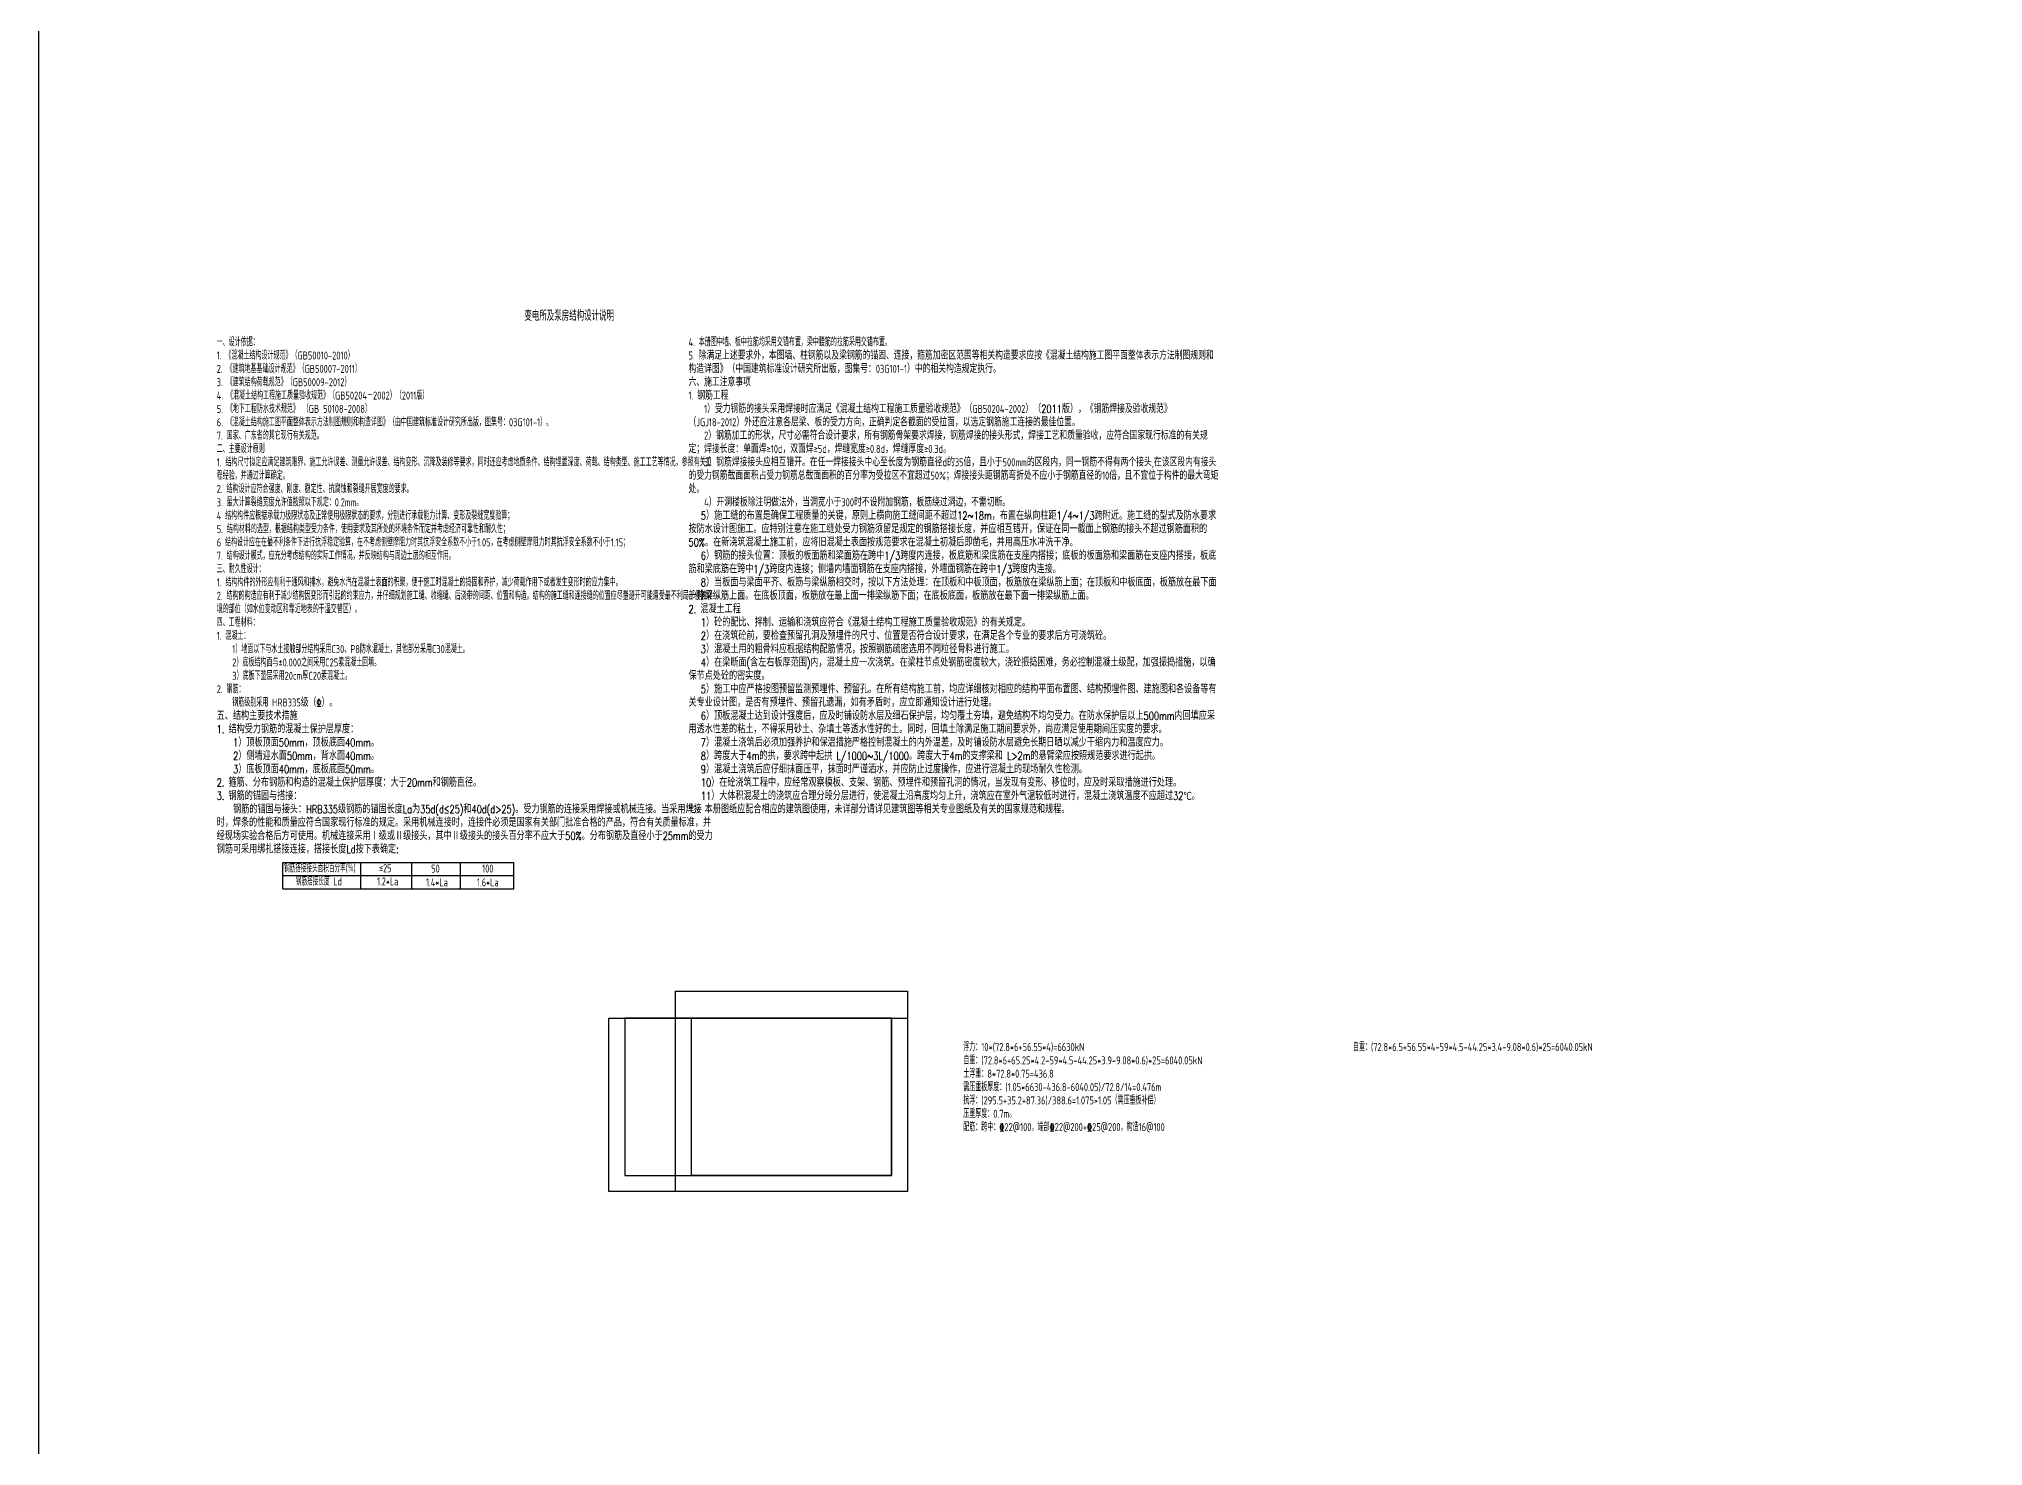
# Model space of a CAD drawing. Header units: millimetres. Extents: x -29538 to 115583, y -232866 to 15404.
# Drawn here: x -20766 to 52107, y -179341 to -126608 of the extents above; entities that cross this region are included whole.
import ezdxf

# ---------------------------------------------------------------- set-up
doc = ezdxf.new("R2010")
doc.units = ezdxf.units.MM
doc.header["$LTSCALE"] = 10
doc.header["$MEASUREMENT"] = 0
doc.layers.add('TQ-TEXT', color=7, linetype='Continuous')
doc.layers.add('标注', color=4, linetype='Continuous')
doc.styles.get("Standard").update_dxf_attribs({"font": 'gbenor.shx', "width": 0.75, "bigfont": 'gbcbig.shx'})

msp = doc.modelspace()

# ---------------------------------------------------------------- linework, layer by layer
at = {"layer": 'TQ-TEXT'}
for p, q in [((-11620.61, -157467.62), (-2967.7, -157467.62)), ((-11620.61, -158462.45), (-11620.61, -157467.62)), ((-11620.61, -157965.04), (-2967.7, -157965.04)), ((-8699.62, -158462.45), (-8699.62, -157467.62)), ((-6788.98, -158462.45), (-6788.98, -157467.62)), ((-4968.9, -158462.45), (-4968.9, -157467.62)), ((-2967.7, -158462.45), (-2967.7, -157467.62)), ((-11620.61, -158462.45), (-2967.7, -158462.45))]:
    msp.add_line(p, q, dxfattribs=at)
at = {"layer": '标注'}
for points in [[(-20766.26, -35766.07), (73532.6, -35766.07), (73532.6, -226179.33), (-20766.26, -226179.33)], [(3092.71, -162299.52), (11792.71, -162299.52), (11792.71, -169799.52), (3092.71, -169799.52)], [(592.71, -163299.52), (11792.71, -163299.52), (11792.71, -169799.52), (592.71, -169799.52)], [(1192.71, -169199.52), (11192.71, -169199.52), (11192.71, -163299.52), (1192.71, -163299.52)], [(3692.71, -163299.52), (11192.71, -163299.52), (11192.71, -169199.52), (3692.71, -169199.52)]]:
    msp.add_lwpolyline(points, close=True, dxfattribs=at)

# ---------------------------------------------------------------- texts
at = {"layer": '标注', "width": 0.7}
for s, height, p in [('变电所及泵房结构设计说明', 400, (-2569.32, -137173.18)), ('钢筋搭接接头面积百分率(％)', 300, (-11577.75, -157838.19)), ('钢筋搭接长度 Ld ', 300, (-11134.47, -158330.65)), ('1.2*La', 300, (-8090.39, -158330.65)), ('≤25', 300, (-8017.61, -157838.19)), ('1.4*La', 300, (-6254.77, -158363.73)), ('50', 300, (-6058.58, -157850.47)), ('1.6*La', 300, (-4344.13, -158363.73)), ('100', 300, (-4147.94, -157850.47))]:
    msp.add_text(s, height=height, dxfattribs=at).set_placement(p)
at = {"layer": '标注', "char_height": 300, "attachment_point": 1}
for s, insert, width in [('{\\C0;一、设计依据：\\P\\C7;1. 《混凝土结构设计规范》（GB50010-2010）\\P2. 《建筑地基基础设计规范》（GB50007-2011）\\P3. 《建筑结构荷载规范》（GB50009-2012）\\P4. 《混凝土结构工程施工质量验收规范》（GB50204－2002）（2011版）\\P5. 《地下工程防水技术规范》 （GB 50108-2008）\\C0;\\P6. 《混凝土结构施工图平面整体表示方法制图规则和构造详图》（由中国建筑标准设计研究所出版，图集号：03G101-1）。\\P7. 国家、广东省的其它现行有关规范。\\P二、主要设计原则\\P1. 结构尺寸拟定应满足建筑限界、施工允许误差、测量允许误差、结构变形、沉降及装修等要求，同时还应考虑地质条件、结构埋置深度、荷载、结构类型、施工工艺等情况，参照有关工程经验，并通过计算确定。\\P2. 结构设计应符合强度、刚度、稳定性、抗腐蚀和裂缝开展宽度的要求。\\P3. 最大计算裂缝宽度允许值按照以下规定：0.2mm。\\P4 结构构件应根据承载力极限状态及正常使用极限状态的要求，分别进行承载能力计算、变形及裂缝宽度验算；\\P5. 结构材料的选型，根据结构类型受力条件，使用要求及其所处的环境条件而定并考虑经济可靠性和耐久性；\\P6 结构设计应在在最不利条件下进行抗浮稳定验算，在不考虑侧壁摩阻力时其抗浮安全系数不小于1.05，在考虑侧壁摩阻力时其抗浮安全系数不小于1.15；\\P7. 结构设计模式，应充分考虑结构的实际工作情况，并反映结构与周边土层的相互作用。\\P三、耐久性设计：\\P1. 结构构件的外形应有利于通风和排水，避免水汽在混凝土表面的积聚，便于施工时混凝土的捣固和养护，减少荷载作用下或者发生变形时的应力集中。\\P2. 结构的构造应有利于减少结构因变形而引起的约束应力，并仔细规划施工缝、收缩缝、后浇带的间距、位置和构造。结构的施工缝和连接缝的位置应尽量避开可能遭受最不利局部侵蚀环境的部位（如水位变动区和靠近地表的干湿交替区）。\\P四、工程材料：\\P1. 混凝土：\\P    1）}地面以下与水土接触部分结构采用C30、P8防水混凝土，其他部分采用C30混凝土{\\C0;。\\P    2）底板结构面与}%%P{\\C0;0.000之间采用C25素混凝土回填。\\P    3）底板下垫层采用20cm厚C20素混凝土。\\P2. 钢筋：\\P    钢筋级别采用\\Ftssdeng,tssdchn|c134; HRB335级（\\Ftssdeng,tssdchn|c0;\x83\\Ftssdeng,tssdchn|c134;）。\\P\\Fsimplex1,hztxt|c134;\\C7;五、结构主要技术措施\\P1. 结构受力钢筋的混凝土保护层厚度：\\P    1）顶板顶面50mm，顶板底面40mm。\\P    2）侧墙迎水面50mm，背水面40mm。\\P    3）底板顶面40mm，底板底面50mm。\\P2. 箍筋、分布钢筋和构造的混凝土保护层厚度：大于20mm和钢筋直径。\\P3. 钢筋的锚固与搭接：\\P    钢筋的锚固与接头：HRB335级钢筋的锚固长度La为35d(d≤25)和40d(d>25)。受力钢筋的连接采用焊接或机械连接。当采用焊接时，焊条的性能和质量应符合国家现行标准的规定。采用机械连接时，连接件必须是国家有关部门批准合格的产品，符合有关质量标准，并经现场实验合格后方可使用。机械连接采用Ⅰ级或Ⅱ级接头，其中Ⅱ级接头的接头百分率不应大于50%。分布钢筋及直径小于25mm的受力钢筋可采用绑扎搭接连接，搭接长度Ld按下表确定:}', (-14101.42, -137822.76), 15624.7059), ('{\\C7;4. 本册图中墙、板中拉筋均采用交错布置，梁中腰筋的拉筋采用交错布置。\\P\\Ftssdeng,tssdchn|c134;5. 除满足上述要求外，本图墙、柱钢筋以及梁钢筋的锚固、连接，箍筋加密区范围等相关构造要求应按《混凝土结构施工图平面整体表示方法制图规则和构造详图》（中国建筑标准设计研究所出版，图集号：03G101-1）中的相关构造规定执行。\\P六、施工注意事项\\P1. 钢筋工程\\P    1）受力钢筋的接头采用焊接时应满足《混凝土结构工程施工质量验收规范》（GB50204-2002）\\Fsimplex1,hztxt|c134;（2011版）\\Ftssdeng,tssdchn|c134;，《钢筋焊接及验收规范》（JGJ18-2012）外还应注意各层梁、板的受力方向，正确判定各截面的受拉面，以选定钢筋施工连接的最佳位置。\\P    2）钢筋加工的形状，尺寸必需符合设计要求，所有钢筋骨架要求焊接，钢筋焊接的接头形式，焊接工艺和质量验收，应符合国家现行标准的有关规定；焊接长度：单面焊≥10d，双面焊≥5d，焊缝宽度≥0.8d，焊缝厚度≥0.3d。\\P    3）钢筋焊接接头应相互错开。在任一焊接接头中心至长度为钢筋直径d的35倍，且小于500mm的区段内，同一钢筋不得有两个接头,在该区段内有接头的受力钢筋截面面积占受力钢筋总截面面积的百分率为受拉区不宜超过50%；焊接接头距钢筋弯折处不应小于钢筋直径的10倍，且不宜位于构件的最大弯矩处。\\P    4）开洞楼板除注明做法外，当洞宽小于300时不设附加钢筋，板筋绕过洞边，不需切断。\\P\\Fsimplex1,hztxt|c134;   5）施工缝的布置是确保工程质量的关键，原则上横向施工缝间距不超过12~18m，布置在纵向柱距1/4~1/3跨附近。施工缝的型式及防水要求按防水设计图施工。应特别注意在施工缝处受力钢筋须留足规定的钢筋搭接长度，并应相互错开，保证在同一截面上钢筋的接头不超过钢筋面积的50%。在新浇筑混凝土施工前，应将旧混凝土表面按规范要求在混凝土初凝后即凿毛，并用高压水冲洗干净。\\P\\C0;   6）钢筋的接头位置：顶板的板面筋和梁面筋在跨中1/3跨度内连接，板底筋和梁底筋在支座内搭接；底板的板面筋和梁面筋在支座内搭接，板底筋和梁底筋在跨中1/3跨度内连接；侧墙内墙面钢筋在支座内搭接，外墙面钢筋在跨中1/3跨度内连接。\\P   8）当板面与梁面平齐、板筋与梁纵筋相交时，按以下方法处理：在顶板和中板顶面，板筋放在梁纵筋上面；在顶板和中板底面，板筋放在最下面一排梁纵筋上面。在底板顶面，板筋放在最上面一排梁纵筋下面；在底板底面，板筋放在最下面一排梁纵筋上面。\\P2. 混凝土工程\\P   1）砼的配比、拌制、运输和浇筑应符合《混凝土结构工程施工质量验收规范》的有关规定。\\P   2）在浇筑砼前，要检查预留孔洞及预埋件的尺寸、位置是否符合设计要求，在满足各个专业的要求后方可浇筑砼。\\P   3）混凝土用的粗骨料应根据结构配筋情况，按照钢筋疏密选用不同粒径骨料进行施工。\\P   4）在梁断面(含左右板厚范围)内，混凝土应一次浇筑。在梁柱节点处钢筋密度较大，浇砼振捣困难，务必控制混凝土级配，加强振捣措施，以确保节点处砼的密实度。\\P   5）施工中应严格按图预留监测预埋件、预留孔。在所有结构施工前，均应详细核对相应的结构平面布置图、结构预埋件图、建施图和各设备等有关专业设计图，是否有预埋件、预留孔遗漏，如有矛盾时，应立即通知设计进行处理。\\P   6）顶板混凝土达到设计强度后，应及时铺设防水层及细石保护层，均匀覆土夯填，避免结构不均匀受力。在防水保护层以上500mm内回填应采用透水性差的粘土，不得采用砂土、杂填土等透水性好的土。同时，回填土除满足施工期间要求外，尚应满足使用期间压实度的要求。\\P   7）混凝土浇筑后必须加强养护和保温措施严格控制混凝土的内外温差，及时铺设防水层避免长期日晒以减少干缩内力和温度应力。\\P   8）跨度大于4m的拱，要求跨中起拱 L/1000~3L/1000。跨度大于4m的支撑梁和 L>2m的悬臂梁应按照规范要求进行起拱。\\P   9）混凝土浇筑后应仔细抹面压平，抹面时严谨洒水，并应防止过度操作，应进行混凝土的现场耐久性检测。\\P   10）在砼浇筑工程中，应经常观察模板、支架、钢筋、预埋件和预留孔洞的情况，当发现有变形、移位时，应及时采取措施进行处理。\\P   11）大体积混凝土的浇筑应合理分段分层进行，使混凝土沿高度均匀上升，浇筑应在室外气温较低时进行，混凝土浇筑温度不应超过32℃。\\P七、本册图纸应配合相应的建筑图使用，未详部分请详见建筑图等相关专业图纸及有关的国家规范和规程。}', (3583.1, -137822.76), 16627.5164), ('浮力：10*(72.8*6+56.55*4)=6630kN\\P自重：(72.8*6+65.25*4.2-59*4.5-44.25*3.9-9.08*0.6)*25=6040.05kN\\P土浮重：8*72.8*0.75=436.8\\P需压重板厚度：(1.05*6630-436.8-6040.05)/72.8/14=0.476m\\P抗浮：(295.5+35.2+87.36)/388.6=1.075>1.05（需压重板补偿）\\P压重厚度：0.7m。\\P配筋：跨中：\x8422@100，端部\x8422@200+\x8425@200，构造16@100', (13882.29, -164236.91), 10356.9349), ('自重：(72.8*6.5+56.55*4-59*4.5-44.25*3.4-9.08*0.6)*25=6040.05kN', (28486.05, -164236.91), 10356.9349)]:
    msp.add_mtext(s, dxfattribs=dict(at, insert=insert, width=width))

doc.saveas('drawing.dxf')
